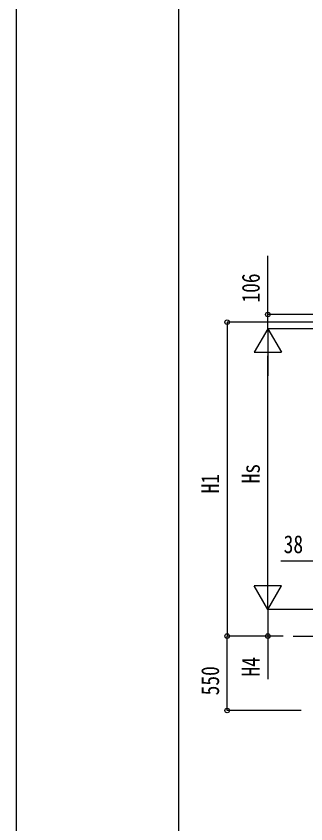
# Model space of a CAD drawing. Units: millimetres, scale not verified. Extents: x -16820 to 16820, y -11880 to 11880.
# Drawn here: x -16820 to -14683, y -7661 to -1693 of the extents above; entities that cross this region are included whole.
import ezdxf
from ezdxf.enums import TextEntityAlignment as Align

# ---------------------------------------------------------------- set-up
doc = ezdxf.new("R2010")
doc.units = ezdxf.units.MM
doc.header["$LTSCALE"] = 60
for name, color, linetype in [('0-5_YKK_A1', 4, 'Continuous'), ('0-6_YKK_D', 6, 'Continuous'), ('0-7_YKK_ZWAK', 7, 'Continuous')]:
    doc.layers.add(name, color=color, linetype=linetype)
doc.styles.add('ＭＳ ゴシック', font='')
doc.styles.get('ＭＳ ゴシック').set_extended_font_data('MS Gothic')

msp = doc.modelspace()

# ---------------------------------------------------------------- linework, layer by layer
at = {"layer": '0-5_YKK_A1'}
msp.add_line((-14776.14, -6273.16), (-14441.01, -6273.16), dxfattribs=at)
at = {"layer": '0-6_YKK_D'}
for p, q in [((-14441.03, -3897.35), (-14964.26, -3897.35)), ((-14491.51, -3953.68), (-15264.26, -3953.68)), ((-15263.26, -3953.68), (-15263.26, -6273.16)), ((-14963.26, -4003.18), (-15063.26, -4176.39)), ((-14530.21, -4003.18), (-14964.26, -4003.18)), ((-14530.21, -4003.18), (-14964.26, -4003.18)), ((-14963.26, -4003.18), (-14863.26, -4176.39)), ((-14963.26, -4003.18), (-14963.26, -4349.59)), ((-15063.26, -4176.39), (-14863.26, -4176.39)), ((-14963.26, -5876.18), (-14963.26, -4203.18)), ((-14479.1, -5720.21), (-14866.3, -5720.21)), ((-14963.26, -6076.18), (-14963.26, -5729.77)), ((-14963.26, -6076.18), (-15063.26, -5902.98)), ((-14863.26, -5902.98), (-15063.26, -5902.98)), ((-14963.26, -6076.18), (-14863.26, -5902.98)), ((-14528.93, -6076.18), (-14964.26, -6076.18)), ((-14528.93, -6076.18), (-14964.26, -6076.18)), ((-14850.1, -6273.16), (-15264.26, -6273.16)), ((-14850.1, -6273.16), (-15264.26, -6273.16)), ((-15263.26, -6823.16), (-15263.26, -6273.16)), ((-14849.1, -6273.16), (-14964.26, -6273.16)), ((-14717.17, -6823.16), (-15264.26, -6823.16))]:
    msp.add_line(p, q, dxfattribs=at)
for points in [[(-14963.26, -4003.18), (-14963.26, -3897.35), (-14963.26, -3462.95)], [(-14963.26, -6076.18), (-14963.26, -6273.16), (-14963.26, -6592.36)]]:
    msp.add_lwpolyline(points, dxfattribs=at)
for centre in [(-15263.26, -3953.68), (-14963.26, -3897.35), (-15263.26, -6273.16), (-15263.26, -6273.16), (-14963.26, -6273.16), (-15263.26, -6823.16)]:
    msp.add_circle(centre, 17, dxfattribs=at)
at = {"layer": '0-7_YKK_ZWAK'}
msp.add_line((-15619.92, -10100), (-15619.92, 11100), dxfattribs=at)
msp.add_lwpolyline([(-16820, -11880), (16820, -11880), (16820, 11880), (-16820, 11880)], close=True, dxfattribs=at)

# ---------------------------------------------------------------- texts
at = {"layer": '0-6_YKK_D', "style": 'ＭＳ ゴシック', "width": 0.8}
for s, p in [('106', (-14983.26, -3809.35)), ('Hs', (-14983.26, -5145.28)), ('H1', (-15283.26, -5219.02)), ('H4', (-14983.26, -6572.36)), ('550', (-15283.26, -6711.36))]:
    msp.add_text(s, height=132, rotation=90, dxfattribs=at).set_placement(p, align=Align.BOTTOM_LEFT)
msp.add_text('38', height=132, dxfattribs=at).set_placement((-14846.3, -5700.21), align=Align.BOTTOM_LEFT)

doc.saveas('drawing.dxf')
